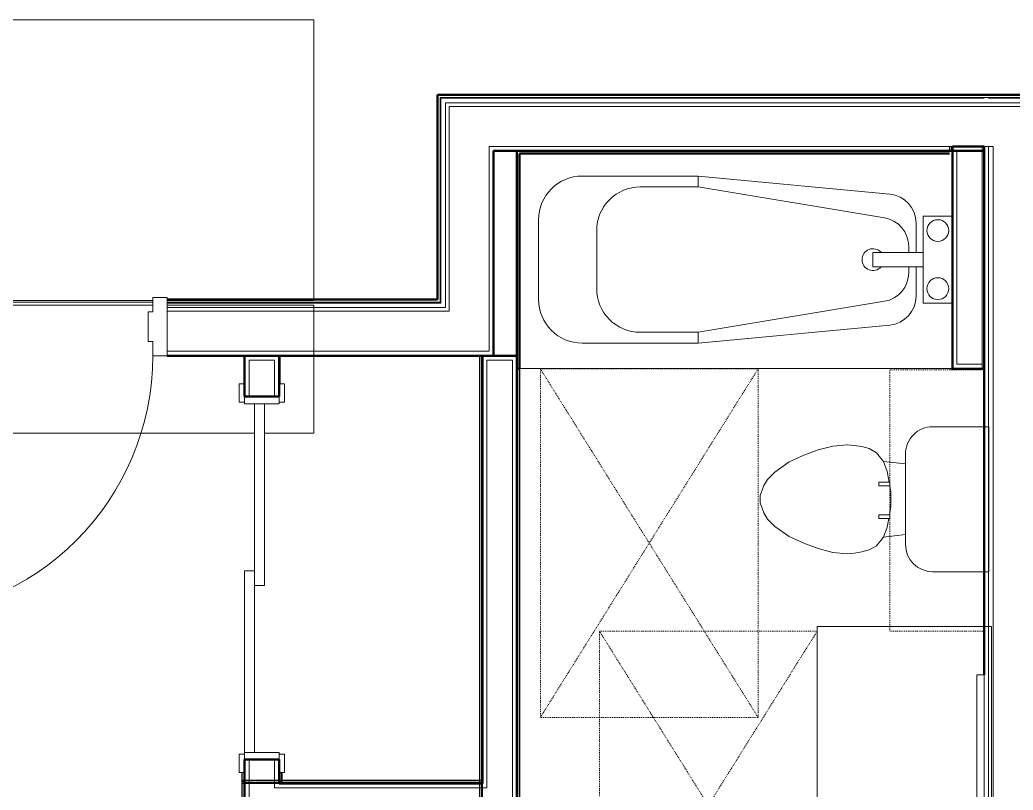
# Model space of a CAD drawing. Header units: inches. Extents: x -4218 to -1830, y 9767 to 12426.
# Drawn here: x -3475.8 to -3339, y 10285.4 to 10391.5 of the extents above; entities that cross this region are included whole.
import ezdxf

# ---------------------------------------------------------------- set-up
doc = ezdxf.new("R2010")
doc.units = ezdxf.units.IN
doc.header["$MEASUREMENT"] = 0
doc.linetypes.add('Dash', pattern=[0.25, 0.125, -0.125])
for name, color, linetype, lineweight in [('0-1', 7, 'Continuous', 5), ('0-2', 253, 'Continuous', 9), ('0-3', 7, 'Continuous', 9), ('A-DOOR-1', 7, 'Continuous', 9), ('A-DOOR-2', 50, 'Continuous', 20), ('A-DOOR-FRAM-1', 50, 'Continuous', 20), ('A-FLOR-2', 252, 'Continuous', 9), ('A-FLOR-3', 7, 'Continuous', 9), ('A-FLOR-5', 192, 'Continuous', 9), ('A-GENM-HDLN-1', 7, 'Dash', 9), ('A-WALL-1', 250, 'Continuous', 50), ('A-WALL-2', 10, 'Continuous', 13), ('A-WALL-3', 254, 'Continuous', 9), ('A-WALL-4', 253, 'Continuous', 9), ('A-WALL-5', 252, 'Continuous', 9), ('A-WALL-6', 7, 'Continuous', 9), ('I-WALL-1', 250, 'Continuous', 50), ('I-WALL-2', 254, 'Continuous', 9), ('I-WALL-3', 253, 'Continuous', 9), ('I-WALL-4', 252, 'Continuous', 9), ('P-SANR-FIXT-1', 7, 'Continuous', 9), ('P-SANR-FIXT-2', 253, 'Continuous', 9), ('P-SANR-FIXT-3', 252, 'Continuous', 9), ('P-SANR-FIXT-4', 254, 'Continuous', 9), ('Q-CASE-1', 252, 'Continuous', 9), ('Q-CASE-2', 7, 'Continuous', 9), ('Q-CASE-4', 7, 'Dash', 9), ('Q-CASE-5', 254, 'Continuous', 9)]:
    doc.layers.add(name, color=color, linetype=linetype, lineweight=lineweight)

# ---------------------------------------------------------------- blocks, each defined once
blk = doc.blocks.new('Basic Wall _ INT - W4BØF - _5_8 GYP - 2X4 WOOD_BATT_ - 5_8 GYP_ - ___-2689674-BACKGROUND - 3RD FLOOR')
at = {"layer": 'A-WALL-3'}
for p, q in [((-3445.25, 10286.72), (-3445.2, 10286.68)), ((-3445.2, 10286.68), (-3445.14, 10286.61)), ((-3412.1, 10286.68), (-3412.1, 10286.74)), ((-3412.1, 10286.53), (-3412.1, 10286.68)), ((-3445.13, 10286.61), (-3445.05, 10286.53)), ((-3445.05, 10286.52), (-3444.99, 10286.46)), ((-3444.87, 10286.35), (-3444.85, 10286.32)), ((-3412.1, 10286.46), (-3412.1, 10286.53)), ((-3412.1, 10286.32), (-3412.1, 10286.35))]:
    blk.add_line(p, q, dxfattribs=at)
at = {"layer": 'A-WALL-4'}
for p, q in [((-3445.2, 10286.68), (-3445.14, 10286.68)), ((-3445.13, 10286.68), (-3445.05, 10286.68)), ((-3445.04, 10286.68), (-3444.99, 10286.68)), ((-3444.85, 10286.68), (-3440.1, 10286.68)), ((-3439.95, 10286.68), (-3439.9, 10286.68)), ((-3439.89, 10286.68), (-3439.8, 10286.68)), ((-3439.79, 10286.68), (-3439.69, 10286.68)), ((-3412.5, 10286.68), (-3412.39, 10286.68)), ((-3412.38, 10286.68), (-3412.3, 10286.68)), ((-3412.3, 10286.68), (-3412.24, 10286.68)), ((-3412.1, 10286.74), (-3412.1, 10286.62)), ((-3440.1, 10286.32), (-3444.85, 10286.32)), ((-3412.1, 10286.62), (-3412.1, 10286.45)), ((-3412.1, 10286.45), (-3412.1, 10286.41)), ((-3412.1, 10286.45), (-3412.1, 10286.45)), ((-3412.1, 10286.41), (-3412.1, 10286.39))]:
    blk.add_line(p, q, dxfattribs=at)
at = {"layer": 'A-WALL-5'}
for p, q in [((-3445.25, 10286.74), (-3445.14, 10286.74)), ((-3445.13, 10286.74), (-3445.05, 10286.74)), ((-3445.04, 10286.74), (-3444.99, 10286.74)), ((-3444.85, 10286.74), (-3440.1, 10286.74)), ((-3439.95, 10286.74), (-3439.9, 10286.74)), ((-3439.88, 10286.74), (-3439.8, 10286.74)), ((-3439.79, 10286.74), (-3439.69, 10286.74)), ((-3439.69, 10286.68), (-3412.51, 10286.68)), ((-3412.5, 10286.74), (-3412.39, 10286.74)), ((-3412.38, 10286.74), (-3412.3, 10286.74)), ((-3412.3, 10286.74), (-3412.24, 10286.74)), ((-3444.25, 10286.45), (-3444.85, 10286.45)), ((-3440.12, 10286.45), (-3444.22, 10286.45)), ((-3412.1, 10286.32), (-3440.1, 10286.32)), ((-3412.1, 10286.39), (-3412.1, 10286.37)), ((-3412.1, 10286.37), (-3412.1, 10286.32))]:
    blk.add_line(p, q, dxfattribs=at)
at = {"layer": 'A-WALL-6'}
for p, q in [((-3439.69, 10286.74), (-3412.51, 10286.74)), ((-3444.85, 10286.45), (-3444.97, 10286.45)), ((-3444.85, 10286.32), (-3444.89, 10286.37)), ((-3412.1, 10286.45), (-3440.1, 10286.45))]:
    blk.add_line(p, q, dxfattribs=at)
at = {"layer": 'A-WALL-6', "flags": 128}
for points in [[(-3444.97, 10286.45), (-3444.99, 10286.47), (-3445.05, 10286.53), (-3445.14, 10286.62), (-3445.26, 10286.74)], [(-3444.89, 10286.37), (-3444.91, 10286.39), (-3444.93, 10286.41), (-3444.95, 10286.43), (-3444.96, 10286.44), (-3444.97, 10286.45), (-3444.97, 10286.45)]]:
    blk.add_lwpolyline(points, dxfattribs=at)
blk = doc.blocks.new('Basic Wall _ INT - W6BØF - _5_8 GYP - 2X6 WOOD_BATT_ - 5_8 GYP_ - ___-2696402-BACKGROUND - 3RD FLOOR')
at = {"layer": 'A-WALL-3'}
for p, q in [((-3445.2, 10286.68), (-3445.25, 10286.72)), ((-3445.14, 10286.61), (-3445.2, 10286.68)), ((-3445.05, 10286.53), (-3445.13, 10286.61)), ((-3444.99, 10286.46), (-3445.05, 10286.52)), ((-3444.85, 10286.32), (-3444.87, 10286.35)), ((-3445.26, 10247.74), (-3445.2, 10247.74)), ((-3445.2, 10247.74), (-3445.05, 10247.74)), ((-3445.05, 10247.74), (-3444.99, 10247.74)), ((-3444.87, 10247.74), (-3444.85, 10247.74))]:
    blk.add_line(p, q, dxfattribs=at)
at = {"layer": 'A-WALL-4'}
for p, q in [((-3445.2, 10286.32), (-3445.2, 10286.68)), ((-3445.2, 10262.68), (-3445.2, 10262.85)), ((-3445.2, 10262.55), (-3445.2, 10262.68)), ((-3445.2, 10262.47), (-3445.2, 10262.55)), ((-3445.2, 10261.39), (-3445.2, 10262.32)), ((-3444.85, 10262.61), (-3444.85, 10255.89)), ((-3445.2, 10256.43), (-3445.2, 10261.38)), ((-3445.2, 10255.48), (-3445.2, 10256.39)), ((-3445.2, 10255.26), (-3445.2, 10255.34)), ((-3445.2, 10255.13), (-3445.2, 10255.26)), ((-3445.2, 10254.96), (-3445.2, 10255.13)), ((-3445.14, 10247.74), (-3445.26, 10247.74)), ((-3445.2, 10248.03), (-3445.2, 10248.13)), ((-3445.2, 10247.94), (-3445.2, 10248.02)), ((-3445.2, 10247.88), (-3445.2, 10247.93)), ((-3445.05, 10247.74), (-3445.14, 10247.74)), ((-3444.99, 10247.74), (-3445.05, 10247.74)), ((-3444.97, 10247.74), (-3444.99, 10247.74)), ((-3444.97, 10247.74), (-3444.97, 10247.74)), ((-3444.93, 10247.74), (-3444.97, 10247.74)), ((-3444.91, 10247.74), (-3444.93, 10247.74))]:
    blk.add_line(p, q, dxfattribs=at)
at = {"layer": 'A-WALL-5'}
for p, q in [((-3445.2, 10262.85), (-3445.2, 10286.32)), ((-3444.85, 10286.32), (-3444.85, 10262.61)), ((-3445.26, 10262.62), (-3445.26, 10262.78)), ((-3445.26, 10262.49), (-3445.26, 10262.61)), ((-3445.26, 10262.4), (-3445.26, 10262.48)), ((-3445.26, 10261.33), (-3445.26, 10262.26)), ((-3444.97, 10262.49), (-3444.97, 10261.61)), ((-3445.26, 10255.42), (-3445.26, 10261.31)), ((-3444.97, 10261.6), (-3444.97, 10261.56)), ((-3444.97, 10261.54), (-3444.97, 10256.65)), ((-3444.97, 10256.64), (-3444.97, 10255.77)), ((-3445.26, 10255.2), (-3445.26, 10255.28)), ((-3445.26, 10255.07), (-3445.26, 10255.19)), ((-3444.85, 10255.89), (-3444.85, 10247.74)), ((-3445.26, 10254.9), (-3445.26, 10255.06)), ((-3445.2, 10248.15), (-3445.2, 10254.96)), ((-3445.26, 10248.03), (-3445.26, 10248.13)), ((-3445.26, 10247.94), (-3445.26, 10248.02)), ((-3445.26, 10247.88), (-3445.26, 10247.93)), ((-3444.89, 10247.74), (-3444.91, 10247.74)), ((-3444.85, 10247.74), (-3444.89, 10247.74))]:
    blk.add_line(p, q, dxfattribs=at)
at = {"layer": 'A-WALL-6'}
for p, q in [((-3445.26, 10262.78), (-3445.26, 10286.74)), ((-3444.97, 10286.45), (-3444.97, 10262.49)), ((-3444.97, 10255.77), (-3444.97, 10247.74)), ((-3445.26, 10248.15), (-3445.26, 10254.9))]:
    blk.add_line(p, q, dxfattribs=at)
at = {"layer": 'A-WALL-6', "flags": 128}
for points in [[(-3445.26, 10286.74), (-3445.14, 10286.62), (-3445.05, 10286.53), (-3444.99, 10286.47), (-3444.97, 10286.45)], [(-3444.97, 10286.45), (-3444.97, 10286.45), (-3444.96, 10286.44), (-3444.95, 10286.43), (-3444.93, 10286.41), (-3444.91, 10286.39), (-3444.89, 10286.37)]]:
    blk.add_lwpolyline(points, dxfattribs=at)
blk = doc.blocks.new('Basic Wall _ INT - W4BØF - _5_8 GYP - 2X4 WOOD_BATT_ - 5_8 GYP_ - ___-2689687-BACKGROUND - 3RD FLOOR')
at = {"layer": 'A-WALL-3'}
for p, q in [((-3440.1, 10286.32), (-3440.07, 10286.32)), ((-3439.96, 10286.32), (-3439.9, 10286.32)), ((-3439.89, 10286.32), (-3439.75, 10286.32)), ((-3439.75, 10286.32), (-3439.69, 10286.32))]:
    blk.add_line(p, q, dxfattribs=at)
at = {"layer": 'A-WALL-4'}
for p, q in [((-3440.07, 10345.21), (-3440.1, 10345.21)), ((-3440.1, 10339.59), (-3440.1, 10341.34)), ((-3440.1, 10287.84), (-3440.1, 10289.59)), ((-3439.75, 10286.74), (-3439.75, 10286.64)), ((-3439.97, 10286.32), (-3440.03, 10286.32)), ((-3439.69, 10286.32), (-3439.97, 10286.32)), ((-3439.75, 10286.62), (-3439.75, 10286.54)), ((-3439.75, 10286.53), (-3439.75, 10286.48))]:
    blk.add_line(p, q, dxfattribs=at)
at = {"layer": 'A-WALL-5'}
for p, q in [((-3440.1, 10345.21), (-3440.06, 10345.21)), ((-3440.1, 10341.34), (-3440.1, 10345.21)), ((-3440.06, 10345.21), (-3440.01, 10345.21)), ((-3440.01, 10345.21), (-3440, 10345.21)), ((-3440, 10345.21), (-3439.98, 10345.21)), ((-3439.98, 10345.21), (-3439.97, 10345.21)), ((-3439.97, 10345.21), (-3439.95, 10345.21)), ((-3440.1, 10286.32), (-3440.1, 10287.84)), ((-3439.75, 10287.84), (-3439.75, 10286.74)), ((-3439.69, 10286.74), (-3439.69, 10286.64)), ((-3440.06, 10286.32), (-3440.1, 10286.32)), ((-3440.03, 10286.32), (-3440.06, 10286.32)), ((-3439.69, 10286.62), (-3439.69, 10286.54)), ((-3439.69, 10286.53), (-3439.69, 10286.48))]:
    blk.add_line(p, q, dxfattribs=at)
at = {"layer": 'A-WALL-6'}
for p, q in [((-3439.97, 10341.34), (-3439.97, 10345.21)), ((-3439.97, 10286.32), (-3439.97, 10287.84)), ((-3439.69, 10287.84), (-3439.69, 10286.74))]:
    blk.add_line(p, q, dxfattribs=at)
blk = doc.blocks.new('Basic Wall _ INT - W4BØF - _5_8 GYP - 2X4 WOOD_BATT_ - 5_8 GYP_ - ___-2689688-BACKGROUND - 3RD FLOOR')
at = {"layer": 'A-WALL-3'}
blk.add_line((-3444.87, 10286.32), (-3444.85, 10286.32), dxfattribs=at)
at = {"layer": 'A-WALL-4'}
for p, q in [((-3444.85, 10345.21), (-3444.87, 10345.21)), ((-3444.85, 10339.59), (-3444.85, 10341.34)), ((-3444.85, 10287.84), (-3444.85, 10289.59)), ((-3445.2, 10286.74), (-3445.2, 10286.32)), ((-3445.26, 10286.32), (-3445.2, 10286.32)), ((-3445.2, 10286.32), (-3445.14, 10286.32)), ((-3445.14, 10286.32), (-3445.05, 10286.32)), ((-3445.05, 10286.32), (-3444.99, 10286.32))]:
    blk.add_line(p, q, dxfattribs=at)
at = {"layer": 'A-WALL-5'}
for p, q in [((-3444.99, 10345.21), (-3444.97, 10345.21)), ((-3444.97, 10345.21), (-3444.91, 10345.21)), ((-3444.97, 10345.21), (-3444.97, 10345.21)), ((-3444.91, 10345.21), (-3444.89, 10345.21)), ((-3444.89, 10345.21), (-3444.85, 10345.21)), ((-3444.85, 10341.34), (-3444.85, 10345.21)), ((-3445.2, 10287.84), (-3445.2, 10286.74)), ((-3444.85, 10286.32), (-3444.85, 10287.84))]:
    blk.add_line(p, q, dxfattribs=at)
at = {"layer": 'A-WALL-6'}
for p, q in [((-3444.97, 10345.21), (-3444.97, 10341.34)), ((-3445.26, 10287.84), (-3445.26, 10286.32)), ((-3444.97, 10287.84), (-3444.97, 10286.32)), ((-3444.97, 10286.32), (-3445.26, 10286.32)), ((-3444.89, 10286.32), (-3444.97, 10286.32)), ((-3444.85, 10286.32), (-3444.89, 10286.32))]:
    blk.add_line(p, q, dxfattribs=at)
blk = doc.blocks.new('SLIDING - FLUSH - 4-0 x 6-8-3203584-BACKGROUND - 3RD FLOOR')
at = {"layer": 'A-DOOR-1'}
for p, q in [((-24.25, 3), (-26.75, 3)), ((-26.75, 3), (-26.75, 2.25)), ((-24.25, 2.25), (-24.25, 3)), ((24.25, 3), (24.25, 2.25)), ((26.75, 3), (24.25, 3)), ((26.75, 2.25), (26.75, 3)), ((-26.75, 2.25), (-24.25, 2.25)), ((24.25, 2.25), (26.75, 2.25)), ((-24.25, -2.5), (-26.75, -2.5)), ((-26.75, -2.5), (-26.75, -3.25)), ((-24.25, -3.25), (-24.25, -2.5)), ((26.75, -2.5), (24.25, -2.5)), ((24.25, -2.5), (24.25, -3.25)), ((26.75, -3.25), (26.75, -2.5)), ((-26.75, -3.25), (-24.25, -3.25)), ((24.25, -3.25), (26.75, -3.25))]:
    blk.add_line(p, q, dxfattribs=at)
at = {"layer": 'A-DOOR-2'}
for p, q in [((1, 2.25), (-24, 2.25)), ((-24, 2.25), (-24, 0.87)), ((1, 0.87), (1, 2.25)), ((-24, 0.87), (1, 0.87)), ((24, 0.87), (-1, 0.87)), ((-1, 0.87), (-1, -0.5)), ((24, -0.5), (24, 0.87)), ((-1, -0.5), (24, -0.5))]:
    blk.add_line(p, q, dxfattribs=at)
at = {"layer": 'A-DOOR-FRAM-1'}
for p, q in [((-24, 2.25), (-25, 2.25)), ((-25, 2.25), (-25, -2.5)), ((-24, -2.5), (-24, 2.25)), ((25, 2.25), (24, 2.25)), ((24, 2.25), (24, -2.5)), ((25, -2.5), (25, 2.25)), ((-25, -2.5), (-24, -2.5)), ((24, -2.5), (25, -2.5))]:
    blk.add_line(p, q, dxfattribs=at)
blk = doc.blocks.new('Basic Wall _ INT - W4BØF - _5_8 GYP - 2X4 WOOD_BATT_ - 5_8 GYP_ - ___-3100014-BACKGROUND - 3RD FLOOR')
at = {"layer": 'A-WALL-4'}
for p, q in [((-3412.45, 10345.21), (-3412.51, 10345.21)), ((-3412.3, 10345.21), (-3412.45, 10345.21)), ((-3412.24, 10345.21), (-3412.3, 10345.21)), ((-3412.1, 10345.21), (-3412.12, 10345.21)), ((-3412.45, 10286.74), (-3412.45, 10286.62)), ((-3412.45, 10286.62), (-3412.45, 10286.53)), ((-3412.45, 10286.53), (-3412.45, 10286.47)), ((-3412.45, 10286.32), (-3412.45, 10285.71)), ((-3412.45, 10285.7), (-3412.45, 10283.36)), ((-3412.1, 10283.36), (-3412.1, 10286.32))]:
    blk.add_line(p, q, dxfattribs=at)
at = {"layer": 'A-WALL-5'}
for p, q in [((-3412.51, 10345.21), (-3412.22, 10345.21)), ((-3412.45, 10345.21), (-3412.45, 10286.74)), ((-3412.22, 10345.21), (-3412.14, 10345.21)), ((-3412.14, 10345.21), (-3412.1, 10345.21)), ((-3412.1, 10286.32), (-3412.1, 10345.21)), ((-3412.51, 10286.74), (-3412.51, 10286.62)), ((-3412.51, 10286.62), (-3412.51, 10286.53)), ((-3412.51, 10286.53), (-3412.51, 10286.47)), ((-3412.51, 10286.32), (-3412.51, 10285.71)), ((-3412.51, 10285.7), (-3412.51, 10283.36)), ((-3412.22, 10286.32), (-3412.22, 10285.7)), ((-3412.22, 10285.68), (-3412.22, 10283.36))]:
    blk.add_line(p, q, dxfattribs=at)
at = {"layer": 'A-WALL-6'}
for p, q in [((-3412.51, 10345.21), (-3412.51, 10286.74)), ((-3412.22, 10345.21), (-3412.22, 10286.32))]:
    blk.add_line(p, q, dxfattribs=at)
blk = doc.blocks.new('Basic Wall _ INT - W4BØF - _5_8 GYP - 2X4 WOOD_BATT_ - 5_8 GYP_ - ___-3100015-BACKGROUND - 3RD FLOOR')
at = {"layer": 'A-WALL-4'}
blk.add_line((-3407.35, 10280.36), (-3407.35, 10283.36), dxfattribs=at)
at = {"layer": 'A-WALL-5'}
for p, q in [((-3407.35, 10283.36), (-3407.35, 10343.45)), ((-3407, 10343.45), (-3407, 10283.36))]:
    blk.add_line(p, q, dxfattribs=at)
at = {"layer": 'A-WALL-6'}
for p, q in [((-3407.22, 10283.36), (-3407.22, 10343.45)), ((-3406.94, 10343.45), (-3406.94, 10283.36))]:
    blk.add_line(p, q, dxfattribs=at)
blk = doc.blocks.new('Toilet-Domestic-3D - Toilet-Domestic-3D-V87-BACKGROUND - 3RD FLOOR')
at = {"layer": 'P-SANR-FIXT-1'}
for p, q in [((-3.74, 10), (-2.74, 11)), ((-2.74, 11), (-1.87, 11.5)), ((-1.87, 11.5), (-0.5, 12)), ((-0.5, 12), (0.5, 12)), ((0.5, 12), (1.87, 11.5)), ((1.87, 11.5), (2.74, 11)), ((2.74, 11), (3.74, 10)), ((-5.13, 8), (-3.74, 10)), ((3.74, 10), (5.13, 8)), ((-6.06, 6), (-5.13, 8)), ((5.13, 8), (6.06, 6)), ((-6.79, 4), (-6.06, 6)), ((6.06, 6), (6.79, 4)), ((-7.33, 1.99), (-6.79, 4)), ((6.79, 4), (7.33, 1.99)), ((-7.5, 0), (-7.33, 1.99)), ((7.33, 1.99), (7.5, 0)), ((-7.41, -1), (-7.5, 0)), ((-7.24, -2), (-7.41, -1)), ((7.41, -1), (7.24, -2)), ((7.5, 0), (7.41, -1)), ((-6.97, -3), (-7.24, -2)), ((7.24, -2), (6.97, -3)), ((-6.4, -4), (-6.97, -3)), ((-5.21, -5), (-6.4, -4)), ((6.4, -4), (5.21, -5)), ((6.97, -3), (6.4, -4)), ((-3.84, -5.5), (-5.21, -5)), ((-4.86, -8.02), (-5.21, -5)), ((5.21, -5), (3.84, -5.5)), ((4.86, -8.02), (5.21, -5)), ((-2.65, -5.71), (-3.84, -5.5)), ((-1, -6), (-2.16, -5.8)), ((1, -6), (-1, -6)), ((1.85, -5.85), (1, -6)), ((3.84, -5.5), (2.34, -5.76)), ((6.25, -8.02), (-6.25, -8.02)), ((-9.98, -11.75), (-9.98, -18.85)), ((9.98, -18.85), (9.98, -11.75))]:
    blk.add_line(p, q, dxfattribs=at)
for centre, start, end in [((-6.25, -11.75), 90, 180), ((6.25, -11.75), 0, 90)]:
    blk.add_arc(centre, 3.73, start, end, dxfattribs=at)
at = {"layer": 'P-SANR-FIXT-2'}
blk.add_line((-9.98, -19.48), (9.98, -19.48), dxfattribs=at)
at = {"layer": 'P-SANR-FIXT-3'}
for p, q in [((-9.98, -18.85), (-9.98, -19.48)), ((9.98, -19.48), (9.98, -18.85))]:
    blk.add_line(p, q, dxfattribs=at)
blk = doc.blocks.new('Bath Vanity - Bath Vanity 60_-V107-BACKGROUND - 3RD FLOOR')
at = {"layer": 'Q-CASE-1'}
for p, q in [((30.74, 0), (-29.26, 0)), ((-29.26, 0), (-29.26, -1)), ((30.74, -1), (30.74, 0))]:
    blk.add_line(p, q, dxfattribs=at)
at = {"layer": 'Q-CASE-2'}
for p, q in [((-29.26, -1), (-29.26, -24)), ((30.74, -24), (30.74, -1.01)), ((-29.26, -24), (30.74, -24))]:
    blk.add_line(p, q, dxfattribs=at)
blk = doc.blocks.new('Bath Tub - Maestro - 60_x30_-V108-BACKGROUND - 3RD FLOOR')
at = {"layer": 'P-SANR-FIXT-1'}
for p, q in [((59.62, 0), (0.37, 0)), ((35, -3.5), (51, -3.5)), ((35, -5), (35, -3.5)), ((35, -5), (9.35, -9.26)), ((43, -5), (35, -5)), ((4, -9), (0.37, -9)), ((4, -14), (4, -9)), ((57, -9.5), (57, -20.5)), ((5, -14), (5, -9.96)), ((49, -19), (49, -11)), ((6, -13.2), (6, -14)), ((4, -16), (4, -14)), ((4, -14), (10.94, -14)), ((10.94, -16), (10.94, -14)), ((4, -21), (4, -16)), ((10.94, -16), (4, -16)), ((5, -20.04), (5, -16)), ((6, -16), (6, -16.8)), ((0.37, -21), (4, -21)), ((9.35, -20.74), (35, -25)), ((35, -25), (35, -26.5)), ((35, -25), (43, -25)), ((51, -26.5), (35, -26.5))]:
    blk.add_line(p, q, dxfattribs=at)
at = {"layer": 'P-SANR-FIXT-1', "flags": 128}
for points in [[(8.63, -5.97), (11.56, -5.7), (14.49, -5.42), (17.42, -5.15), (20.35, -4.87), (23.28, -4.6), (26.21, -4.32), (29.14, -4.05), (32.07, -3.77), (35, -3.5)], [(35, -26.5), (32.07, -26.23), (29.14, -25.95), (26.21, -25.68), (23.28, -25.4), (20.35, -25.13), (17.42, -24.85), (14.49, -24.58), (11.56, -24.3), (8.63, -24.03)]]:
    blk.add_lwpolyline(points, dxfattribs=at)
at = {"layer": 'P-SANR-FIXT-1'}
for centre, radius, start, end in [((51, -9.5), 6, 0, 90), ((43, -11), 6, 360, 90), ((9, -9.96), 4, 95.3558, 180), ((2, -11), 1.5, 0, 180), ((10, -13.2), 4, 99.4223, 180), ((2, -11), 1.5, 180, 360), ((10.94, -15), 1.5, 0, 137.9289), ((10.94, -15), 1.5, 222.0711, 360), ((2, -19), 1.5, 0, 180), ((10, -16.8), 4, 180, 260.5777), ((2, -19), 1.5, 180, 360), ((43, -19), 6, 270, 0), ((9, -20.04), 4, 180, 264.6442), ((51, -20.5), 6, 270, 0)]:
    blk.add_arc(centre, radius, start, end, dxfattribs=at)
at = {"layer": 'P-SANR-FIXT-2'}
for p, q in [((0, 0), (0, -9)), ((60, -1.77), (60, 0)), ((0, -9), (0, -21)), ((0, -21), (0, -29.97)), ((0, -30), (60, -30))]:
    blk.add_line(p, q, dxfattribs=at)
at = {"layer": 'P-SANR-FIXT-3'}
for p, q in [((0.37, 0), (0, 0)), ((60, 0), (59.62, 0)), ((60, -29.97), (60, -1.77)), ((0.37, -9), (0, -9)), ((0, -21), (0.37, -21))]:
    blk.add_line(p, q, dxfattribs=at)
at = {"layer": 'P-SANR-FIXT-4'}
blk.add_line((0, -9), (0, -21), dxfattribs=at)
blk = doc.blocks.new('ADA Clearances - 30_x48_-1721104-BACKGROUND - 3RD FLOOR')
at = {"layer": 'A-GENM-HDLN-1'}
for p, q in [((15, 24), (-15, -24)), ((-15, 24), (15, -24)), ((-15, -24), (-15, 24)), ((-15, 24), (15, 24)), ((15, 24), (15, -24)), ((15, -24), (-15, -24))]:
    blk.add_line(p, q, dxfattribs=at)
blk = doc.blocks.new('ADA Clearances - 30_x48_-V89-BACKGROUND - 3RD FLOOR')
at = {"layer": 'A-GENM-HDLN-1'}
for p, q in [((15, 24), (-15, -24)), ((-15, 24), (15, -24)), ((-15, 24), (15, 24)), ((15, 24), (15, -24)), ((15, -24), (-15, -24))]:
    blk.add_line(p, q, dxfattribs=at)
blk = doc.blocks.new('BATHROOM MIRROR - BATHROOM MIRROR 48_-3124766-BACKGROUND - 3RD FLOOR')
at = {"layer": 'Q-CASE-2'}
for p, q in [((24.74, 24), (-23.26, 24)), ((-23.26, 23), (-23.26, 24)), ((24.74, 24), (24.74, 23)), ((-23.26, 23), (24.74, 23))]:
    blk.add_line(p, q, dxfattribs=at)
at = {"layer": 'Q-CASE-5'}
blk.add_line((21.74, 24), (-20.26, 24), dxfattribs=at)
blk = doc.blocks.new('300 Series Wall Hung Cabinet_326 - 36_-2909952-BACKGROUND - 3RD FLOOR')
at = {"layer": 'Q-CASE-2'}
for p, q in [((-2.5, -13.19), (-2.01, -13.19)), ((-2.5, -13.19), (-2.5, -14.69)), ((-2.01, -14.69), (-2.01, -13.19)), ((2, -13.19), (2.49, -13.19)), ((2, -13.19), (2, -14.69)), ((2.49, -14.69), (2.49, -13.19)), ((-2.5, -14.69), (-2.01, -14.69)), ((2, -14.69), (2.49, -14.69))]:
    blk.add_line(p, q, dxfattribs=at)
at = {"layer": 'Q-CASE-4'}
for p, q in [((18, -0.19), (-18, -0.19)), ((-18, -0.19), (-18, -13.19)), ((18, -13.19), (18, -0.19)), ((-18, -13.19), (18, -13.19))]:
    blk.add_line(p, q, dxfattribs=at)
blk = doc.blocks.new('Basic Wall _ INT - W4FØF - INT - _5_8 GYP - 2X4 WOOD_BATT__ - ___-3100367-BACKGROUND - 3RD FLOOR')
at = {"layer": 'A-WALL-3'}
for p, q in [((-3347.7, 10374.04), (-3347.76, 10374.04)), ((-3347.55, 10374.04), (-3347.7, 10374.04)), ((-3347.49, 10374.04), (-3347.55, 10374.04)), ((-3347.35, 10374.04), (-3347.37, 10374.04))]:
    blk.add_line(p, q, dxfattribs=at)
at = {"layer": 'A-WALL-4'}
for p, q in [((-3347.76, 10374.04), (-3347.64, 10374.04)), ((-3347.7, 10374), (-3347.7, 10373.45)), ((-3347.64, 10374.04), (-3347.47, 10374.04)), ((-3347.47, 10374.04), (-3347.39, 10374.04)), ((-3347.39, 10374.04), (-3347.35, 10374.04)), ((-3347.35, 10373.45), (-3347.35, 10374))]:
    blk.add_line(p, q, dxfattribs=at)
at = {"layer": 'A-WALL-5'}
for p, q in [((-3347.76, 10374.04), (-3347.76, 10373.45)), ((-3347.47, 10374), (-3347.47, 10373.45)), ((-3347.76, 10343.41), (-3347.7, 10343.41)), ((-3347.7, 10343.41), (-3347.55, 10343.41)), ((-3347.55, 10343.41), (-3347.49, 10343.41)), ((-3347.37, 10343.41), (-3347.35, 10343.41))]:
    blk.add_line(p, q, dxfattribs=at)
at = {"layer": 'A-WALL-6'}
for p, q in [((-3347.47, 10343.41), (-3347.76, 10343.41)), ((-3347.39, 10343.41), (-3347.47, 10343.41)), ((-3347.35, 10343.41), (-3347.39, 10343.41))]:
    blk.add_line(p, q, dxfattribs=at)
blk = doc.blocks.new('CTR - 1st Phase - Unit Layouts_rvt-1-BACKGROUND - 3RD FLOOR')
at = {"layer": 'A-WALL-1'}
for p, q in [((-3347.35, 10373.45), (-3407.35, 10373.45)), ((-3407.35, 10373.45), (-3407.35, 10373.07)), ((-3407.35, 10373.07), (-3407.35, 10343.45)), ((-3406.97, 10373.07), (-3347.72, 10373.07)), ((-3406.97, 10343.45), (-3406.97, 10373.07)), ((-3346.72, 10374.04), (-3347.35, 10374.04)), ((-3347.35, 10374.04), (-3347.35, 10343.41)), ((-3347.35, 10373.07), (-3347.35, 10373.45)), ((-3343.22, 10374.04), (-3346.72, 10374.04)), ((-3342.97, 10374.04), (-3343.22, 10374.04)), ((-3342.97, 10343.41), (-3342.97, 10374.04)), ((-3444.22, 10345.21), (-3444.85, 10345.21)), ((-3444.85, 10345.21), (-3444.85, 10339.59)), ((-3440.72, 10345.21), (-3444.22, 10345.21)), ((-3440.1, 10345.21), (-3440.72, 10345.21)), ((-3440.1, 10339.59), (-3440.1, 10345.21)), ((-3411.47, 10345.21), (-3412.1, 10345.21)), ((-3412.1, 10345.21), (-3412.1, 10286.32)), ((-3407.97, 10345.21), (-3411.47, 10345.21)), ((-3407.35, 10345.21), (-3407.97, 10345.21)), ((-3407.35, 10280.36), (-3407.35, 10345.21)), ((-3407.35, 10343.45), (-3406.97, 10343.45)), ((-3347.35, 10343.41), (-3346.72, 10343.41)), ((-3346.72, 10343.41), (-3343.22, 10343.41)), ((-3343.22, 10343.41), (-3342.97, 10343.41)), ((-3444.85, 10339.59), (-3440.1, 10339.59)), ((-3440.1, 10289.59), (-3444.85, 10289.59)), ((-3444.85, 10289.59), (-3444.85, 10286.32)), ((-3440.1, 10286.32), (-3440.1, 10289.59)), ((-3444.85, 10286.32), (-3444.85, 10262.61)), ((-3438.1, 10286.32), (-3440.1, 10286.32)), ((-3412.1, 10286.32), (-3438.1, 10286.32))]:
    blk.add_line(p, q, dxfattribs=at)
at = {"layer": 'A-WALL-2'}
for p, q in [((-3343.22, 10373.41), (-3346.72, 10373.41)), ((-3346.72, 10373.41), (-3346.72, 10344.04)), ((-3343.22, 10374.04), (-3343.22, 10373.41)), ((-3343.22, 10374.04), (-3343.22, 10373.41)), ((-3343.22, 10373.41), (-3343.22, 10344.04)), ((-3440.72, 10344.59), (-3444.22, 10344.59)), ((-3444.22, 10344.59), (-3444.22, 10339.59)), ((-3440.72, 10344.59), (-3440.72, 10339.59)), ((-3407.97, 10344.59), (-3411.47, 10344.59)), ((-3411.47, 10344.59), (-3411.47, 10285.7)), ((-3407.97, 10344.59), (-3407.97, 10280.36)), ((-3346.72, 10344.04), (-3343.22, 10344.04)), ((-3343.22, 10344.04), (-3343.22, 10343.41)), ((-3343.22, 10344.04), (-3343.22, 10343.41)), ((-3444.22, 10289.59), (-3444.22, 10286.32)), ((-3440.72, 10289.59), (-3440.72, 10286.32)), ((-3444.22, 10285.7), (-3444.22, 10286.32)), ((-3444.22, 10262.35), (-3444.22, 10285.7)), ((-3440.72, 10285.7), (-3440.72, 10286.32)), ((-3440.72, 10285.7), (-3438.72, 10285.7)), ((-3438.72, 10285.7), (-3438.1, 10285.7)), ((-3438.1, 10285.7), (-3412.1, 10285.7)), ((-3412.1, 10285.7), (-3411.47, 10285.7))]:
    blk.add_line(p, q, dxfattribs=at)
at = {"layer": 'A-WALL-3'}
for p, q in [((-3347.35, 10374.04), (-3342.97, 10374.04)), ((-3347.35, 10374), (-3347.35, 10373.45)), ((-3342.97, 10373.41), (-3342.97, 10374.04)), ((-3444.85, 10289.59), (-3444.85, 10287.84)), ((-3440.1, 10287.84), (-3440.1, 10289.59)), ((-3444.85, 10286.74), (-3444.85, 10286.62)), ((-3440.1, 10286.64), (-3440.1, 10286.74)), ((-3412.1, 10286.74), (-3412.1, 10286.47)), ((-3444.85, 10286.62), (-3444.85, 10286.53)), ((-3444.85, 10286.53), (-3444.85, 10286.47)), ((-3440.1, 10286.54), (-3440.1, 10286.62)), ((-3440.1, 10286.48), (-3440.1, 10286.53)), ((-3439.95, 10286.32), (-3439.69, 10286.32)), ((-3412.39, 10286.32), (-3412.5, 10286.32)), ((-3412.3, 10286.32), (-3412.38, 10286.32)), ((-3412.24, 10286.32), (-3412.3, 10286.32))]:
    blk.add_line(p, q, dxfattribs=at)
at = {"layer": 'A-WALL-4'}
for p, q in [((-3347.35, 10373.45), (-3407.35, 10373.45)), ((-3347.35, 10373.41), (-3347.35, 10373.07)), ((-3342.97, 10343.41), (-3342.97, 10373.41)), ((-3412.1, 10345.21), (-3410.55, 10345.21)), ((-3412.1, 10345.21), (-3412.1, 10286.74)), ((-3407.35, 10345.21), (-3407.35, 10343.45)), ((-3407.35, 10283.36), (-3407.35, 10343.45)), ((-3444.85, 10289.59), (-3440.1, 10289.59)), ((-3444.85, 10287.84), (-3444.85, 10286.74)), ((-3440.1, 10286.74), (-3440.1, 10287.84)), ((-3444.85, 10286.32), (-3444.85, 10262.61)), ((-3439.69, 10286.32), (-3438.1, 10286.32)), ((-3412.51, 10286.32), (-3438.1, 10286.32))]:
    blk.add_line(p, q, dxfattribs=at)
at = {"layer": 'A-WALL-5'}
for p, q in [((-3407.35, 10373.07), (-3407.35, 10373.41)), ((-3407.35, 10373.07), (-3407.35, 10345.21)), ((-3406.97, 10373.07), (-3347.72, 10373.07)), ((-3406.97, 10343.45), (-3406.97, 10373.07)), ((-3410.55, 10345.21), (-3407.35, 10345.21)), ((-3406.97, 10343.45), (-3407.35, 10343.45)), ((-3342.97, 10343.41), (-3347.35, 10343.41))]:
    blk.add_line(p, q, dxfattribs=at)
at = {"layer": '0-2'}
for name, p, rotation in [('Bath Tub - Maestro - 60_x30_-V108-BACKGROUND - 3RD FLOOR', (-3347.35, 10343.45), 180), ('ADA Clearances - 30_x48_-1721104-BACKGROUND - 3RD FLOOR', (-3389.11, 10319.41), 180), ('300 Series Wall Hung Cabinet_326 - 36_-2909952-BACKGROUND - 3RD FLOOR', (-3342.79, 10325.29), 269.9999999999702), ('SLIDING - FLUSH - 4-0 x 6-8-3203584-BACKGROUND - 3RD FLOOR', (-3442.6, 10314.59), 89.99999999999157), ('Toilet-Domestic-3D - Toilet-Domestic-3D-V87-BACKGROUND - 3RD FLOOR', (-3361.82, 10325.45), 89.99999999990094), ('ADA Clearances - 30_x48_-V89-BACKGROUND - 3RD FLOOR', (-3380.97, 10283.29), 180), ('Bath Vanity - Bath Vanity 60_-V107-BACKGROUND - 3RD FLOOR', (-3341.97, 10278.65), 269.9999999998242), ('BATHROOM MIRROR - BATHROOM MIRROR 48_-3124766-BACKGROUND - 3RD FLOOR', (-3366.97, 10278.03), 269.9999999998554)]:
    blk.add_blockref(name, p, dxfattribs=dict(at, rotation=rotation))
for name in ['Basic Wall _ INT - W4FØF - INT - _5_8 GYP - 2X4 WOOD_BATT__ - ___-3100367-BACKGROUND - 3RD FLOOR', 'Basic Wall _ INT - W4BØF - _5_8 GYP - 2X4 WOOD_BATT_ - 5_8 GYP_ - ___-2689688-BACKGROUND - 3RD FLOOR', 'Basic Wall _ INT - W4BØF - _5_8 GYP - 2X4 WOOD_BATT_ - 5_8 GYP_ - ___-2689687-BACKGROUND - 3RD FLOOR', 'Basic Wall _ INT - W4BØF - _5_8 GYP - 2X4 WOOD_BATT_ - 5_8 GYP_ - ___-3100014-BACKGROUND - 3RD FLOOR', 'Basic Wall _ INT - W4BØF - _5_8 GYP - 2X4 WOOD_BATT_ - 5_8 GYP_ - ___-3100015-BACKGROUND - 3RD FLOOR', 'Basic Wall _ INT - W4BØF - _5_8 GYP - 2X4 WOOD_BATT_ - 5_8 GYP_ - ___-2689674-BACKGROUND - 3RD FLOOR', 'Basic Wall _ INT - W6BØF - _5_8 GYP - 2X6 WOOD_BATT_ - 5_8 GYP_ - ___-2696402-BACKGROUND - 3RD FLOOR']:
    blk.add_blockref(name, (0, 0), dxfattribs=at)
blk = doc.blocks.new('HOLLOW METAL - UNIT DOOR-2191978-BACKGROUND - 3RD FLOOR')
at = {"layer": 'A-DOOR-1'}
blk.add_arc((18, 4.125), 36, 90, 180, dxfattribs=at)
at = {"layer": 'A-DOOR-2'}
for p, q in [((18, 40.125), (16.25, 40.125)), ((16.25, 40.125), (16.25, 4.125)), ((18, 4.125), (18, 40.125)), ((16.25, 4.125), (18, 4.125))]:
    blk.add_line(p, q, dxfattribs=at)
at = {"layer": 'A-DOOR-FRAM-1'}
for p, q in [((-18, 4.125), (-20, 4.125)), ((-20, 4.125), (-20, -3.875)), ((-18, 2.1875), (-18, 4.125)), ((18, 4.125), (18, 2.1875)), ((20, 4.125), (18, 4.125)), ((20, -3.875), (20, 4.125)), ((-17.375, 2.1875), (-18, 2.1875)), ((-17.375, -1.9375), (-17.375, 2.1875)), ((18, 2.1875), (17.375, 2.1875)), ((17.375, 2.1875), (17.375, -1.9375)), ((-18, -3.875), (-18, -1.9375)), ((-18, -1.9375), (-17.375, -1.9375)), ((17.375, -1.9375), (18, -1.9375)), ((18, -1.9375), (18, -3.875)), ((-20, -3.875), (-18, -3.875)), ((18, -3.875), (20, -3.875))]:
    blk.add_line(p, q, dxfattribs=at)
blk = doc.blocks.new('CTR - 1st Phase - Common Walls_rvt-1-BACKGROUND - 3RD FLOOR')
at = {"layer": 'A-FLOR-2'}
for p, q in [((-3455.52, 10352.81), (-3435.32, 10352.81)), ((-3435.32, 10352.81), (-3435.32, 10352.96)), ((-3435.32, 10352.19), (-3455.52, 10352.19)), ((-3435.32, 10345.21), (-3435.32, 10352.19))]:
    blk.add_line(p, q, dxfattribs=at)
at = {"layer": 'A-FLOR-3'}
for p, q in [((-3435.32, 10391.46), (-3499.24, 10391.46)), ((-3435.32, 10352.96), (-3435.32, 10391.46)), ((-3493.52, 10352.81), (-3457.52, 10352.81)), ((-3457.52, 10352.19), (-3479.92, 10352.19)), ((-3435.32, 10334.57), (-3435.32, 10345.21)), ((-3479.92, 10334.57), (-3443.47, 10334.57)), ((-3442.1, 10334.57), (-3435.32, 10334.57))]:
    blk.add_line(p, q, dxfattribs=at)
at = {"layer": 'A-WALL-2'}
for p, q in [((-3342.97, 10380.66), (-3417.8, 10380.66)), ((-3417.8, 10380.04), (-3417.8, 10380.66)), ((-3417.8, 10373.41), (-3417.8, 10380.04)), ((-3342.97, 10380.04), (-3417.17, 10380.04)), ((-3417.17, 10379.54), (-3417.17, 10380.04)), ((-3342.97, 10380.04), (-3342.35, 10380.04)), ((-3342.35, 10380.66), (-3341.72, 10380.66)), ((-3342.35, 10380.04), (-3341.72, 10380.04)), ((-3342.35, 10380.04), (-3341.72, 10380.04)), ((-3341.72, 10380.66), (-3208.5, 10380.66)), ((-3341.72, 10380.04), (-3208.5, 10380.04)), ((-3417.17, 10373.41), (-3417.17, 10379.54)), ((-3342.97, 10379.54), (-3416.67, 10379.54)), ((-3416.67, 10374.04), (-3416.67, 10379.54)), ((-3342.97, 10379.54), (-3341.72, 10379.54)), ((-3341.72, 10379.54), (-3208.5, 10379.54)), ((-3417.8, 10352.46), (-3417.8, 10373.41)), ((-3417.17, 10351.84), (-3417.17, 10373.41)), ((-3416.67, 10373.41), (-3416.67, 10374.04)), ((-3416.67, 10351.34), (-3416.67, 10373.41)), ((-3342.97, 10374.04), (-3411.17, 10374.04)), ((-3411.17, 10373.41), (-3411.17, 10374.04)), ((-3411.17, 10345.84), (-3411.17, 10373.41)), ((-3342.97, 10374.04), (-3342.35, 10374.04)), ((-3342.35, 10373.41), (-3342.35, 10374.04)), ((-3342.35, 10374.04), (-3341.72, 10374.04)), ((-3342.35, 10373.41), (-3342.35, 9988.44)), ((-3341.72, 10373.41), (-3341.72, 10374.04)), ((-3341.72, 10373.41), (-3341.72, 9988.44)), ((-3418.3, 10352.46), (-3455.52, 10352.46)), ((-3417.8, 10352.46), (-3418.3, 10352.46)), ((-3418.3, 10351.84), (-3455.52, 10351.84)), ((-3418.3, 10351.34), (-3455.52, 10351.34)), ((-3417.8, 10351.84), (-3418.3, 10351.84)), ((-3417.17, 10351.34), (-3418.3, 10351.34)), ((-3417.17, 10351.84), (-3417.8, 10351.84)), ((-3416.67, 10351.34), (-3417.17, 10351.34)), ((-3418.3, 10345.84), (-3455.52, 10345.84)), ((-3416.67, 10345.84), (-3418.3, 10345.84)), ((-3411.17, 10345.84), (-3416.67, 10345.84))]:
    blk.add_line(p, q, dxfattribs=at)
at = {"layer": 'I-WALL-1'}
for p, q in [((-3342.97, 10381.16), (-3418.3, 10381.16)), ((-3418.3, 10381.16), (-3418.3, 10380.66)), ((-3208.5, 10381.16), (-3342.97, 10381.16)), ((-3418.3, 10380.66), (-3418.3, 10373.41)), ((-3418.3, 10373.41), (-3418.3, 10352.96)), ((-3410.55, 10373.41), (-3342.97, 10373.41)), ((-3410.55, 10345.21), (-3410.55, 10373.41)), ((-3342.97, 10373.41), (-3342.97, 10301.29)), ((-3418.3, 10352.96), (-3455.52, 10352.96)), ((-3455.52, 10345.21), (-3418.3, 10345.21)), ((-3418.3, 10345.21), (-3411.17, 10345.21)), ((-3411.17, 10345.21), (-3410.55, 10345.21))]:
    blk.add_line(p, q, dxfattribs=at)
at = {"layer": 'I-WALL-2'}
blk.add_line((-3346.72, 10373.41), (-3343.22, 10373.41), dxfattribs=at)
at = {"layer": 'I-WALL-3'}
for p, q in [((-3347.34, 10373.41), (-3346.72, 10373.41)), ((-3343.22, 10373.41), (-3342.97, 10373.41)), ((-3342.97, 10373.41), (-3342.97, 10343.41)), ((-3455.52, 10352.19), (-3455.52, 10352.81)), ((-3412.24, 10345.21), (-3412.51, 10345.21)), ((-3410.55, 10345.21), (-3412.1, 10345.21))]:
    blk.add_line(p, q, dxfattribs=at)
at = {"layer": 'I-WALL-4'}
for p, q in [((-3418.3, 10373.41), (-3418.3, 10381.16)), ((-3342.97, 10381.16), (-3418.3, 10381.16)), ((-3208.5, 10381.16), (-3342.97, 10381.16)), ((-3418.3, 10373.41), (-3418.3, 10352.96)), ((-3410.55, 10373.41), (-3407.35, 10373.41)), ((-3410.55, 10345.21), (-3410.55, 10373.41)), ((-3418.3, 10352.96), (-3435.32, 10352.96)), ((-3435.32, 10345.21), (-3418.3, 10345.21)), ((-3412.51, 10345.21), (-3418.3, 10345.21)), ((-3342.97, 10343.41), (-3342.97, 10335.42)), ((-3342.97, 10315.47), (-3342.97, 10307.91))]:
    blk.add_line(p, q, dxfattribs=at)
at = {"layer": '0-3', "rotation": 180}
blk.add_blockref('HOLLOW METAL - UNIT DOOR-2191978-BACKGROUND - 3RD FLOOR', (-3475.52, 10349.34), dxfattribs=at)

msp = doc.modelspace()

# ---------------------------------------------------------------- linework, layer by layer
at = {"layer": 'A-FLOR-5'}
for p, q in [((-3417.92, 10352.59), (-3417.92, 10380.79)), ((-3417.92, 10380.79), (-3201.12, 10380.79)), ((-3207.87, 10379.54), (-3416.67, 10379.54)), ((-3416.67, 10379.54), (-3416.67, 10351.34)), ((-3493.52, 10352.59), (-3457.52, 10352.59)), ((-3455.52, 10352.59), (-3417.92, 10352.59)), ((-3416.67, 10351.34), (-3435.32, 10351.34))]:
    msp.add_line(p, q, dxfattribs=at)

# ---------------------------------------------------------------- block references
at = {"layer": '0-1'}
for name in ['CTR - 1st Phase - Unit Layouts_rvt-1-BACKGROUND - 3RD FLOOR', 'CTR - 1st Phase - Common Walls_rvt-1-BACKGROUND - 3RD FLOOR']:
    msp.add_blockref(name, (0, 0), dxfattribs=at)

doc.saveas('drawing.dxf')
